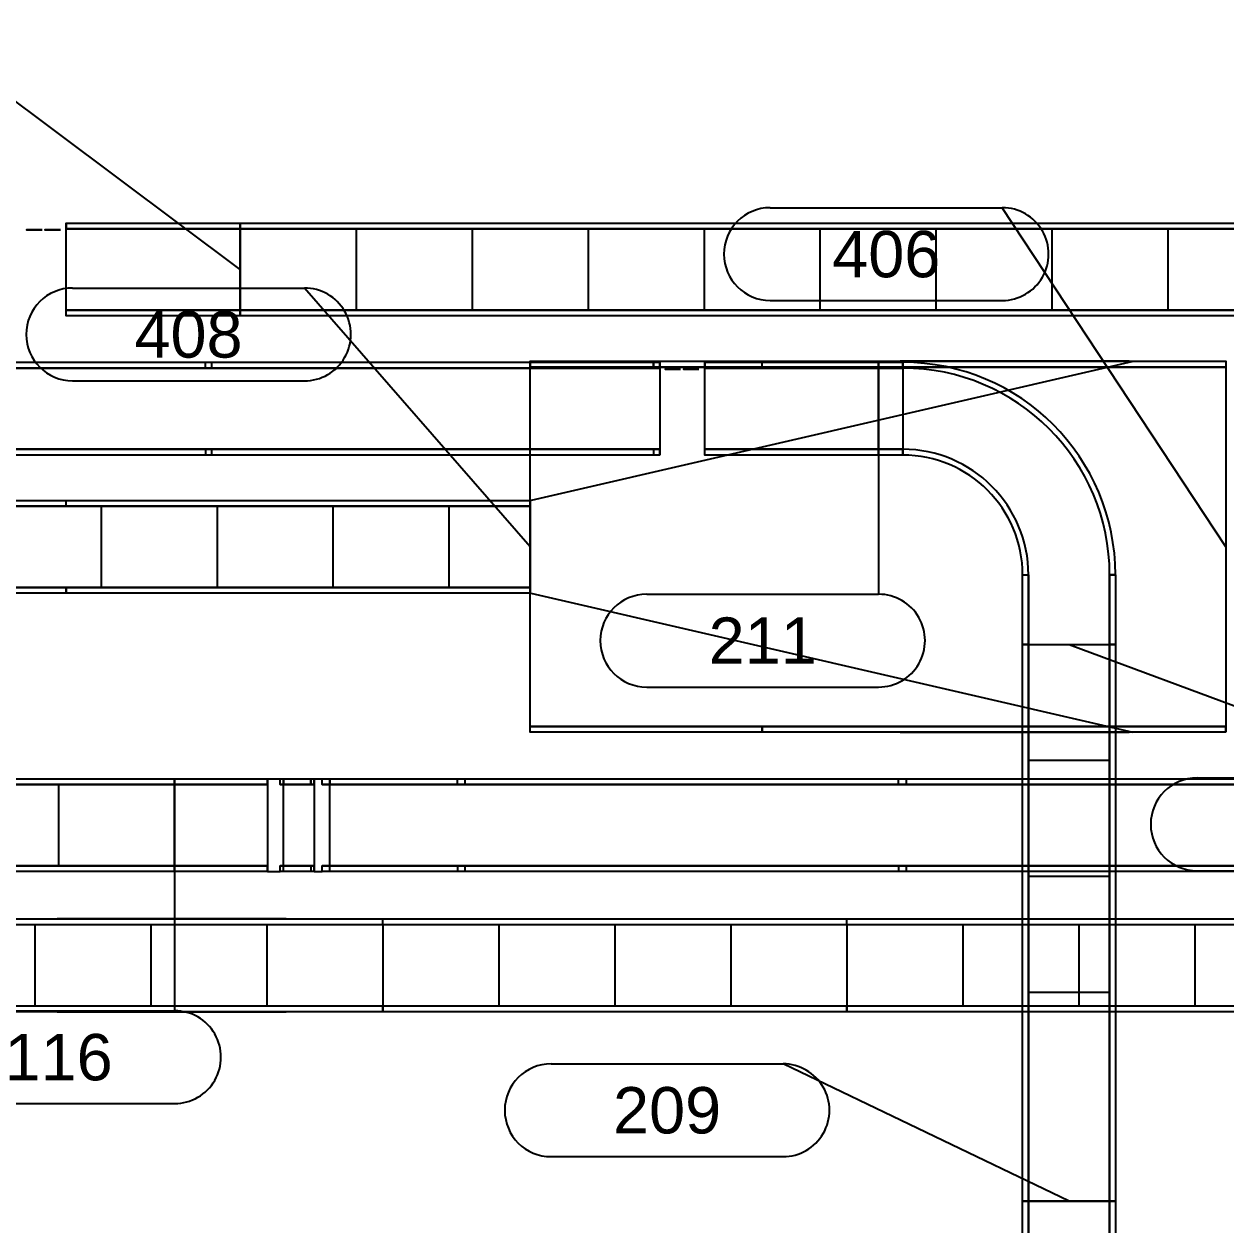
# Model space of a CAD drawing. Header units: inches. Extents: x -21257 to 11444, y 0 to 8704.
# Drawn here: x 2759.9 to 3070.8, y 7317.3 to 7628 of the extents above; entities that cross this region are included whole.
import ezdxf
from ezdxf.enums import TextEntityAlignment as Align

# ---------------------------------------------------------------- set-up
doc = ezdxf.new("R2010")
doc.units = ezdxf.units.IN
doc.header["$MEASUREMENT"] = 0
for name, color, linetype in [('100-CONV-LAYOUT', 3, 'Continuous'), ('100-CONV-NUMBERS', 3, 'Continuous'), ('200-CONV-LAYOUT', 4, 'Continuous'), ('200-CONV-LAYOUT-SAW', 4, 'Continuous'), ('200-CONV-NUMBERS', 4, 'Continuous'), ('400-CONV-LAYOUT', 1, 'Continuous'), ('400-CONV-LAYOUT-ACCUM', 1, 'Continuous'), ('400-CONV-NUMBERS', 1, 'Continuous')]:
    doc.layers.add(name, color=color, linetype=linetype)
doc.styles.get("Standard").update_dxf_attribs({"font": 'helvl.shx'})

# ---------------------------------------------------------------- blocks, each defined once
blk = doc.blocks.new('DCBLOCK')
at = {"linetype": 'Continuous'}
for p, q in [((-0.625, 0), (0, 0)), ((-0.625, -0.25), (0, -0.25))]:
    blk.add_line(p, q, dxfattribs=at)
for centre, start, end in [((-0.625, -0.125), 90, 269.9999), ((0, -0.125), 269.9999, 90)]:
    blk.add_arc(centre, 0.125, start, end)
blk.add_attdef('FORTNAITEM', text='', height=0.125).set_placement((-0.3125, -0.125), align=Align.MIDDLE_CENTER)
at = {"flags": 1}
blk.add_attdef('SERIALNUM', (-0.625, -0.3437), '', height=0.125, dxfattribs=at)
blk = doc.blocks.new('Promise-US15-100330-00-20-408 200 Series')
at = {"layer": '200-CONV-LAYOUT', "color": 4, "linetype": 'Continuous'}
for p, q in [((-12531.79, -7247.56, 194.5), (-12530.29, -7247.56, 194.5)), ((-12531.79, -7247.56, 204), (-12530.29, -7247.56, 204)), ((-12530.29, -7247.56, 194.5), (-12530.29, -7247.56, 204)), ((-12509.29, -7247.56, 194.5), (-12507.79, -7247.56, 194.5)), ((-12509.29, -7247.56, 204), (-12509.29, -7247.56, 194.5)), ((-12507.79, -7247.56, 204), (-12509.29, -7247.56, 204))]:
    blk.add_line(p, q, dxfattribs=at)
at = {"layer": '200-CONV-LAYOUT', "linetype": 'Continuous'}
for p, q in [((-12530.26, -7247.56, 185.5), (-12531.76, -7247.56, 185.5)), ((-12531.76, -7247.56, 192), (-12530.26, -7247.56, 192)), ((-12509.26, -7247.56, 192), (-12530.26, -7247.56, 192)), ((-12530.26, -7247.56, 192), (-12530.26, -7247.56, 185.5)), ((-12509.26, -7247.56, 185.5), (-12507.76, -7247.56, 185.5)), ((-12509.26, -7247.56, 192), (-12509.26, -7247.56, 185.5)), ((-12509.26, -7247.56, 192), (-12507.76, -7247.56, 192))]:
    blk.add_line(p, q, dxfattribs=at)
at = {"layer": '200-CONV-LAYOUT', "color": 1, "linetype": 'Continuous'}
for p, q in [((-12531.76, -7247.56, 185.5), (-12530.26, -7247.56, 185.5)), ((-12531.76, -7247.56, 192), (-12530.26, -7247.56, 192)), ((-12530.26, -7247.56, 185.5), (-12530.26, -7247.56, 192)), ((-12509.26, -7247.56, 185.5), (-12507.76, -7247.56, 185.5)), ((-12509.26, -7247.56, 192), (-12509.26, -7247.56, 185.5)), ((-12507.76, -7247.56, 192), (-12509.26, -7247.56, 192))]:
    blk.add_line(p, q, dxfattribs=at)
at = {"layer": '200-CONV-LAYOUT', "invisible_edges": 15}
for points in [[(-12535.26, -7037.93, 192), (-12536.01, -7039.23, 192), (-12548.92, -7033.89, 192), (-12548.53, -7032.44, 192)], [(-12535.26, -7037.93, 185.5), (-12536.01, -7039.23, 185.5), (-12548.92, -7033.89, 185.5), (-12548.53, -7032.44, 185.5)], [(-12523.87, -7046.67, 192), (-12524.93, -7047.73, 192), (-12536.01, -7039.23, 192), (-12535.26, -7037.93, 192)], [(-12523.87, -7046.67, 185.5), (-12524.93, -7047.73, 185.5), (-12536.01, -7039.23, 185.5), (-12535.26, -7037.93, 185.5)], [(-12515.13, -7058.06, 192), (-12516.43, -7058.81, 192), (-12524.93, -7047.73, 192), (-12523.87, -7046.67, 192)], [(-12515.13, -7058.06, 185.5), (-12516.43, -7058.81, 185.5), (-12524.93, -7047.73, 185.5), (-12523.87, -7046.67, 185.5)], [(-12547.26, -7058.72, 192), (-12546.51, -7057.42, 192), (-12554.35, -7054.17, 192), (-12554.74, -7055.62, 192)], [(-12540.84, -7063.64, 192), (-12539.78, -7062.58, 192), (-12546.51, -7057.42, 192), (-12547.26, -7058.72, 192)], [(-12540.84, -7063.64, 185.5), (-12539.78, -7062.58, 185.5), (-12546.51, -7057.42, 185.5), (-12547.26, -7058.72, 185.5)], [(-12509.64, -7071.33, 192), (-12511.09, -7071.72, 192), (-12516.43, -7058.81, 192), (-12515.13, -7058.06, 192)], [(-12509.64, -7071.33, 185.5), (-12511.09, -7071.72, 185.5), (-12516.43, -7058.81, 185.5), (-12515.13, -7058.06, 185.5)], [(-12535.92, -7070.06, 192), (-12534.62, -7069.31, 192), (-12539.78, -7062.58, 192), (-12540.84, -7063.64, 192)], [(-12535.92, -7070.06, 185.5), (-12534.62, -7069.31, 185.5), (-12539.78, -7062.58, 185.5), (-12540.84, -7063.64, 185.5)], [(-12532.82, -7077.54, 192), (-12531.37, -7077.15, 192), (-12534.62, -7069.31, 192), (-12535.92, -7070.06, 192)], [(-12532.82, -7077.54, 185.5), (-12531.37, -7077.15, 185.5), (-12534.62, -7069.31, 185.5), (-12535.92, -7070.06, 185.5)], [(-12507.76, -7085.56, 192), (-12509.26, -7085.56, 192), (-12511.09, -7071.72, 192), (-12509.64, -7071.33, 192)], [(-12507.76, -7085.56, 185.5), (-12509.26, -7085.56, 185.5), (-12511.09, -7071.72, 185.5), (-12509.64, -7071.33, 185.5)], [(-12531.76, -7085.56, 192), (-12530.26, -7085.56, 192), (-12531.37, -7077.15, 192), (-12532.82, -7077.54, 192)], [(-12531.76, -7085.56, 185.5), (-12530.26, -7085.56, 185.5), (-12531.37, -7077.15, 185.5), (-12532.82, -7077.54, 185.5)]]:
    blk.add_3dface(points, dxfattribs=at)
at = {"layer": '200-CONV-LAYOUT', "color": 1}
for points in [[(-12531.76, -7271.56, 185.5), (-12531.76, -7247.56, 185.5), (-12530.26, -7247.56, 185.5), (-12530.26, -7271.56, 185.5)], [(-12531.76, -7271.56, 192), (-12531.76, -7247.56, 192), (-12530.26, -7247.56, 192), (-12530.26, -7271.56, 192)], [(-12530.26, -7271.56, 192), (-12530.26, -7247.56, 192), (-12509.26, -7247.56, 192), (-12509.26, -7271.56, 192)], [(-12530.26, -7271.56, 192), (-12530.26, -7247.56, 192), (-12530.26, -7247.56, 185.5), (-12530.26, -7271.56, 185.5)], [(-12509.26, -7271.56, 192), (-12509.26, -7247.56, 192), (-12509.26, -7247.56, 185.5), (-12509.26, -7271.56, 185.5)], [(-12509.26, -7271.56, 185.5), (-12509.26, -7247.56, 185.5), (-12507.76, -7247.56, 185.5), (-12507.76, -7271.56, 185.5)], [(-12509.26, -7271.56, 192), (-12509.26, -7247.56, 192), (-12507.76, -7247.56, 192), (-12507.76, -7271.56, 192)]]:
    blk.add_3dface(points, dxfattribs=at)
at = {"layer": '200-CONV-LAYOUT-SAW'}
for p, q in [((-12779.19, -6996.06, 245.5), (-12779.19, -6994.56, 245.5)), ((-12779.19, -6994.56, 252), (-12779.19, -6996.06, 252)), ((-12734.19, -6996.06, 245.5), (-12734.19, -6994.56, 245.5)), ((-12734.19, -6994.56, 252), (-12734.19, -6996.06, 252)), ((-12734.19, -6996.06, 245.5), (-12734.19, -6994.56, 245.5)), ((-12734.19, -6996.06, 252), (-12734.19, -6994.56, 252)), ((-12779.19, -6996.06, 252), (-12779.19, -6996.06, 245.5)), ((-12734.19, -6996.06, 252), (-12734.19, -6996.06, 245.5)), ((-12734.19, -6996.06, 252), (-12734.19, -6996.06, 245.5)), ((-12704.19, -6996.06, 252), (-12704.19, -7017.06, 252)), ((-12674.19, -6996.06, 252), (-12674.19, -7017.06, 252)), ((-12644.19, -6996.06, 252), (-12644.19, -7017.06, 252)), ((-12614.19, -6996.06, 252), (-12614.19, -7017.06, 252)), ((-12584.19, -6996.06, 252), (-12584.19, -7017.06, 252)), ((-12554.19, -6996.06, 252), (-12554.19, -7017.06, 252)), ((-12524.19, -6996.06, 252), (-12524.19, -7017.06, 252)), ((-12494.19, -6996.06, 252), (-12494.19, -7017.06, 252)), ((-12779.19, -7018.56, 245.5), (-12779.19, -7017.06, 245.5)), ((-12779.19, -7017.06, 245.5), (-12779.19, -7017.06, 252)), ((-12779.19, -7018.56, 252), (-12779.19, -7017.06, 252)), ((-12734.19, -7018.56, 245.5), (-12734.19, -7017.06, 245.5)), ((-12734.19, -7017.06, 245.5), (-12734.19, -7017.06, 252)), ((-12734.19, -7018.56, 252), (-12734.19, -7017.06, 252)), ((-12734.19, -7017.06, 245.5), (-12734.19, -7018.56, 245.5)), ((-12734.19, -7017.06, 252), (-12734.19, -7017.06, 245.5)), ((-12734.19, -7018.56, 252), (-12734.19, -7017.06, 252)), ((-12743.19, -7032.06, 217.79), (-12743.19, -7030.56, 217.79)), ((-12741.51, -7032.06, 224.07), (-12743.19, -7032.06, 217.79)), ((-12741.51, -7032.06, 224.07), (-12741.51, -7030.56, 224.07)), ((-12627.29, -7032.06, 186.69), (-12627.29, -7030.56, 186.69)), ((-12625.61, -7032.06, 192.97), (-12627.29, -7032.06, 186.69)), ((-12625.61, -7032.06, 192.97), (-12625.61, -7030.56, 192.97)), ((-12614.01, -7032.06, 185.5), (-12614.01, -7030.56, 185.5)), ((-12614.01, -7030.56, 192), (-12614.01, -7032.06, 192)), ((-12614.01, -7032.06, 192), (-12614.01, -7032.06, 185.5)), ((-12569.03, -7031.84, 194.5), (-12569.03, -7030.34, 194.5)), ((-12569.03, -7030.34, 204), (-12569.03, -7031.84, 204)), ((-12569.03, -7031.84, 204), (-12569.03, -7031.84, 194.5)), ((-12569.01, -7032.06, 185.5), (-12569.01, -7030.56, 185.5)), ((-12569.01, -7032.06, 192), (-12569.01, -7030.56, 192)), ((-12569.01, -7032.06, 185.5), (-12569.01, -7030.56, 185.5)), ((-12569.01, -7030.56, 192), (-12569.01, -7032.06, 192)), ((-12569.01, -7032.06, 192), (-12569.01, -7032.06, 185.5)), ((-12569.01, -7032.06, 192), (-12569.01, -7032.06, 185.5)), ((-12562.76, -7032.06, 185.5), (-12562.76, -7030.56, 185.5)), ((-12562.76, -7032.06, 192), (-12562.76, -7030.56, 192)), ((-12562.76, -7032.06, 192), (-12562.76, -7032.06, 185.5)), ((-12743.19, -7053.06, 217.79), (-12743.19, -7054.56, 217.79)), ((-12741.51, -7053.06, 224.07), (-12743.19, -7053.06, 217.79)), ((-12741.51, -7054.56, 224.07), (-12741.51, -7053.06, 224.07)), ((-12627.29, -7053.06, 186.69), (-12627.29, -7054.56, 186.69)), ((-12625.61, -7053.06, 192.97), (-12627.29, -7053.06, 186.69)), ((-12625.61, -7054.56, 192.97), (-12625.61, -7053.06, 192.97)), ((-12614.01, -7054.56, 185.5), (-12614.01, -7053.06, 185.5)), ((-12614.01, -7053.06, 185.5), (-12614.01, -7053.06, 192)), ((-12614.01, -7054.56, 192), (-12614.01, -7053.06, 192)), ((-12569.03, -7054.34, 194.5), (-12569.03, -7052.84, 194.5)), ((-12569.03, -7052.84, 194.5), (-12569.03, -7052.84, 204)), ((-12569.03, -7054.34, 204), (-12569.03, -7052.84, 204)), ((-12569.01, -7053.06, 185.5), (-12569.01, -7054.56, 185.5)), ((-12569.01, -7053.06, 192), (-12569.01, -7053.06, 185.5)), ((-12569.01, -7054.56, 192), (-12569.01, -7053.06, 192)), ((-12569.01, -7054.56, 185.5), (-12569.01, -7053.06, 185.5)), ((-12569.01, -7053.06, 185.5), (-12569.01, -7053.06, 192)), ((-12569.01, -7054.56, 192), (-12569.01, -7053.06, 192)), ((-12562.76, -7053.06, 185.5), (-12562.76, -7054.56, 185.5)), ((-12562.76, -7053.06, 192), (-12562.76, -7053.06, 185.5)), ((-12562.76, -7054.56, 192), (-12562.76, -7053.06, 192)), ((-12531.76, -7085.56, 185.5), (-12530.26, -7085.56, 185.5)), ((-12531.76, -7085.56, 192), (-12530.26, -7085.56, 192)), ((-12530.26, -7085.56, 185.5), (-12530.26, -7085.56, 192)), ((-12509.26, -7085.56, 185.5), (-12507.76, -7085.56, 185.5)), ((-12509.26, -7085.56, 192), (-12509.26, -7085.56, 185.5)), ((-12507.76, -7085.56, 192), (-12509.26, -7085.56, 192)), ((-12530.26, -7103.56, 185.5), (-12531.76, -7103.56, 185.5)), ((-12531.76, -7103.56, 192), (-12530.26, -7103.56, 192)), ((-12531.76, -7103.56, 185.5), (-12530.26, -7103.56, 185.5)), ((-12531.76, -7103.56, 192), (-12530.26, -7103.56, 192)), ((-12530.26, -7103.56, 192), (-12530.26, -7103.56, 185.5)), ((-12530.26, -7103.56, 185.5), (-12530.26, -7103.56, 192)), ((-12509.26, -7103.56, 185.5), (-12507.76, -7103.56, 185.5)), ((-12509.26, -7103.56, 192), (-12509.26, -7103.56, 185.5)), ((-12509.26, -7103.56, 192), (-12507.76, -7103.56, 192)), ((-12509.26, -7103.56, 185.5), (-12507.76, -7103.56, 185.5)), ((-12509.26, -7103.56, 192), (-12509.26, -7103.56, 185.5)), ((-12507.76, -7103.56, 192), (-12509.26, -7103.56, 192)), ((-12509.26, -7133.56, 192), (-12530.26, -7133.56, 192)), ((-12509.26, -7163.56, 192), (-12530.26, -7163.56, 192)), ((-12509.26, -7193.56, 192), (-12530.26, -7193.56, 192))]:
    blk.add_line(p, q, dxfattribs=at)
at = {"layer": '200-CONV-LAYOUT-SAW', "extrusion": (0, -1, 0)}
for centre in [(-12787.44, 250, 6996.31), (-12782.69, 250, 6996.31), (-12622.26, 190, 7032.31), (-12617.51, 190, 7032.31)]:
    blk.add_circle(centre, 2, dxfattribs=at)
at = {"layer": '200-CONV-LAYOUT-SAW'}
for centre, radius in [((-12562.76, -7085.56, 185.5), 55), ((-12562.76, -7085.56, 192), 55), ((-12562.76, -7085.56, 185.5), 53.5), ((-12562.76, -7085.56, 192), 53.5), ((-12562.76, -7085.56, 185.5), 32.5), ((-12562.76, -7085.56, 192), 32.5), ((-12562.76, -7085.56, 185.5), 31), ((-12562.76, -7085.56, 192), 31)]:
    blk.add_arc(centre, radius, 0, 90, dxfattribs=at)
for points in [[(-12734.19, -6996.06, 245.5), (-12779.19, -6996.06, 245.5), (-12779.19, -6994.56, 245.5), (-12734.19, -6994.56, 245.5)], [(-12734.19, -6996.06, 252), (-12779.19, -6996.06, 252), (-12779.19, -6994.56, 252), (-12734.19, -6994.56, 252)], [(-11756.19, -6996.06, 245.5), (-12734.19, -6996.06, 245.5), (-12734.19, -6994.56, 245.5), (-11756.19, -6994.56, 245.5)], [(-11756.19, -6996.06, 252), (-12734.19, -6996.06, 252), (-12734.19, -6994.56, 252), (-11756.19, -6994.56, 252)], [(-12734.19, -7017.06, 252), (-12779.19, -7017.06, 252), (-12779.19, -6996.06, 252), (-12734.19, -6996.06, 252)], [(-12734.19, -6996.06, 252), (-12779.19, -6996.06, 252), (-12779.19, -6996.06, 245.5), (-12734.19, -6996.06, 245.5)], [(-11756.19, -7017.06, 252), (-12734.19, -7017.06, 252), (-12734.19, -6996.06, 252), (-11756.19, -6996.06, 252)], [(-11756.19, -6996.06, 252), (-12734.19, -6996.06, 252), (-12734.19, -6996.06, 245.5), (-11756.19, -6996.06, 245.5)], [(-12734.19, -7017.06, 252), (-12779.19, -7017.06, 252), (-12779.19, -7017.06, 245.5), (-12734.19, -7017.06, 245.5)], [(-12734.19, -7018.56, 245.5), (-12779.19, -7018.56, 245.5), (-12779.19, -7017.06, 245.5), (-12734.19, -7017.06, 245.5)], [(-12734.19, -7018.56, 252), (-12779.19, -7018.56, 252), (-12779.19, -7017.06, 252), (-12734.19, -7017.06, 252)], [(-11756.19, -7017.06, 252), (-12734.19, -7017.06, 252), (-12734.19, -7017.06, 245.5), (-11756.19, -7017.06, 245.5)], [(-11756.19, -7018.56, 245.5), (-12734.19, -7018.56, 245.5), (-12734.19, -7017.06, 245.5), (-11756.19, -7017.06, 245.5)], [(-11756.19, -7018.56, 252), (-12734.19, -7018.56, 252), (-12734.19, -7017.06, 252), (-11756.19, -7017.06, 252)], [(-12627.29, -7032.06, 186.69), (-13085.28, -7032.06, 309.59), (-13085.28, -7030.56, 309.59), (-12627.29, -7030.56, 186.69)], [(-12625.61, -7032.06, 192.97), (-13083.59, -7032.06, 315.87), (-13085.28, -7032.06, 309.59), (-12627.29, -7032.06, 186.69)], [(-12625.61, -7032.06, 192.97), (-13083.59, -7032.06, 315.87), (-13083.59, -7030.56, 315.87), (-12625.61, -7030.56, 192.97)], [(-12625.61, -7053.06, 192.97), (-13083.59, -7053.06, 315.87), (-13083.59, -7032.06, 315.87), (-12625.61, -7032.06, 192.97)], [(-12569.01, -7032.06, 185.5), (-12614.01, -7032.06, 185.5), (-12614.01, -7030.56, 185.5), (-12569.01, -7030.56, 185.5)], [(-12569.01, -7032.06, 192), (-12614.01, -7032.06, 192), (-12614.01, -7030.56, 192), (-12569.01, -7030.56, 192)], [(-12569.01, -7053.06, 192), (-12614.01, -7053.06, 192), (-12614.01, -7032.06, 192), (-12569.01, -7032.06, 192)], [(-12569.01, -7032.06, 192), (-12614.01, -7032.06, 192), (-12614.01, -7032.06, 185.5), (-12569.01, -7032.06, 185.5)], [(-12562.76, -7032.06, 185.5), (-12569.01, -7032.06, 185.5), (-12569.01, -7030.56, 185.5), (-12562.76, -7030.56, 185.5)], [(-12562.76, -7032.06, 192), (-12569.01, -7032.06, 192), (-12569.01, -7030.56, 192), (-12562.76, -7030.56, 192)], [(-12562.76, -7053.06, 192), (-12569.01, -7053.06, 192), (-12569.01, -7032.06, 192), (-12562.76, -7032.06, 192)], [(-12562.76, -7032.06, 192), (-12569.01, -7032.06, 192), (-12569.01, -7032.06, 185.5), (-12562.76, -7032.06, 185.5)], [(-12625.61, -7053.06, 192.97), (-13083.59, -7053.06, 315.87), (-13085.28, -7053.06, 309.59), (-12627.29, -7053.06, 186.69)], [(-12627.29, -7054.56, 186.69), (-13085.28, -7054.56, 309.59), (-13085.28, -7053.06, 309.59), (-12627.29, -7053.06, 186.69)], [(-12625.61, -7054.56, 192.97), (-13083.59, -7054.56, 315.87), (-13083.59, -7053.06, 315.87), (-12625.61, -7053.06, 192.97)], [(-12569.01, -7053.06, 192), (-12614.01, -7053.06, 192), (-12614.01, -7053.06, 185.5), (-12569.01, -7053.06, 185.5)], [(-12569.01, -7054.56, 185.5), (-12614.01, -7054.56, 185.5), (-12614.01, -7053.06, 185.5), (-12569.01, -7053.06, 185.5)], [(-12569.01, -7054.56, 192), (-12614.01, -7054.56, 192), (-12614.01, -7053.06, 192), (-12569.01, -7053.06, 192)], [(-12562.76, -7053.06, 192), (-12569.01, -7053.06, 192), (-12569.01, -7053.06, 185.5), (-12562.76, -7053.06, 185.5)], [(-12562.76, -7054.56, 185.5), (-12569.01, -7054.56, 185.5), (-12569.01, -7053.06, 185.5), (-12562.76, -7053.06, 185.5)], [(-12562.76, -7054.56, 192), (-12569.01, -7054.56, 192), (-12569.01, -7053.06, 192), (-12562.76, -7053.06, 192)], [(-12531.76, -7103.56, 185.5), (-12531.76, -7085.56, 185.5), (-12530.26, -7085.56, 185.5), (-12530.26, -7103.56, 185.5)], [(-12531.76, -7103.56, 192), (-12531.76, -7085.56, 192), (-12530.26, -7085.56, 192), (-12530.26, -7103.56, 192)], [(-12530.26, -7103.56, 192), (-12530.26, -7085.56, 192), (-12530.26, -7085.56, 185.5), (-12530.26, -7103.56, 185.5)], [(-12509.26, -7103.56, 192), (-12509.26, -7085.56, 192), (-12509.26, -7085.56, 185.5), (-12509.26, -7103.56, 185.5)], [(-12509.26, -7103.56, 185.5), (-12509.26, -7085.56, 185.5), (-12507.76, -7085.56, 185.5), (-12507.76, -7103.56, 185.5)], [(-12509.26, -7103.56, 192), (-12509.26, -7085.56, 192), (-12507.76, -7085.56, 192), (-12507.76, -7103.56, 192)], [(-12531.76, -7247.56, 185.5), (-12531.76, -7103.56, 185.5), (-12530.26, -7103.56, 185.5), (-12530.26, -7247.56, 185.5)], [(-12531.76, -7247.56, 192), (-12531.76, -7103.56, 192), (-12530.26, -7103.56, 192), (-12530.26, -7247.56, 192)], [(-12530.26, -7247.56, 192), (-12530.26, -7103.56, 192), (-12509.26, -7103.56, 192), (-12509.26, -7247.56, 192)], [(-12530.26, -7247.56, 192), (-12530.26, -7103.56, 192), (-12530.26, -7103.56, 185.5), (-12530.26, -7247.56, 185.5)], [(-12509.26, -7247.56, 192), (-12509.26, -7103.56, 192), (-12509.26, -7103.56, 185.5), (-12509.26, -7247.56, 185.5)], [(-12509.26, -7247.56, 185.5), (-12509.26, -7103.56, 185.5), (-12507.76, -7103.56, 185.5), (-12507.76, -7247.56, 185.5)], [(-12509.26, -7247.56, 192), (-12509.26, -7103.56, 192), (-12507.76, -7103.56, 192), (-12507.76, -7247.56, 192)]]:
    blk.add_3dface(points, dxfattribs=at)
at = {"layer": '200-CONV-NUMBERS', "linetype": 'Continuous'}
for p, q in [((-12734.19, -7006.56, 252), (-12819.02, -6943.05, 360)), ((-12569.01, -7042.56, 192), (-12569.01, -7090.56, 360)), ((-12519.76, -7103.56, 192), (-12426.63, -7138.08, 360)), ((-12519.76, -7247.56, 192), (-12593.74, -7212.05, 360))]:
    blk.add_line(p, q, dxfattribs=at)
at = {"layer": '200-CONV-NUMBERS', "xscale": 96, "yscale": 96, "zscale": 96}
for p, values in [((-12569.01, -7090.56, 360), {'FORTNAITEM': '211'}), ((-12426.63, -7138.08, 360), {'FORTNAITEM': '210A'}), ((-12593.74, -7212.05, 360), {'FORTNAITEM': '209'})]:
    blk.add_blockref('DCBLOCK', p, dxfattribs=at).add_auto_attribs(values)

msp = doc.modelspace()

# ---------------------------------------------------------------- linework, layer by layer
at = {"layer": '100-CONV-LAYOUT', "linetype": 'Continuous'}
for p, q in [((2768.84, 7431.24, 330), (2768.84, 7410.24, 330)), ((2798.84, 7431.24, 330), (2798.84, 7432.74, 330)), ((2798.84, 7431.24, 323.5), (2798.84, 7432.74, 323.5)), ((2798.84, 7431.24, 330), (2798.84, 7431.24, 323.5)), ((2798.85, 7431.24, 323.5), (2798.85, 7432.74, 323.5)), ((2798.85, 7432.74, 330), (2798.85, 7431.24, 330)), ((2798.85, 7431.24, 330), (2798.85, 7431.24, 323.5)), ((2822.85, 7431.24, 323.5), (2822.85, 7432.74, 323.5)), ((2822.85, 7431.24, 330), (2822.85, 7432.74, 330)), ((2822.85, 7431.24, 330), (2822.85, 7431.24, 323.5)), ((2826.14, 7431.24, 323.28), (2826.14, 7432.74, 323.28)), ((2826.99, 7431.24, 329.73), (2826.14, 7431.24, 323.28)), ((2826.99, 7432.74, 329.73), (2826.99, 7431.24, 329.73)), ((2834.08, 7431.24, 322.24), (2834.08, 7432.74, 322.24)), ((2834.92, 7431.24, 328.68), (2834.08, 7431.24, 322.24)), ((2834.92, 7431.24, 328.68), (2834.92, 7432.74, 328.68)), ((2837.02, 7431.24, 321.57), (2837.02, 7432.74, 321.57)), ((2839.03, 7431.24, 327.75), (2837.02, 7431.24, 321.57)), ((2839.03, 7432.74, 327.75), (2839.03, 7431.24, 327.75)), ((2872.02, 7431.24, 310.2), (2872.02, 7432.74, 310.2)), ((2874.03, 7431.24, 316.38), (2872.02, 7431.24, 310.2)), ((2874.03, 7431.24, 316.38), (2874.03, 7432.74, 316.38)), ((2986.14, 7431.24, 273.12), (2986.14, 7432.74, 273.12)), ((2988.15, 7431.24, 279.3), (2986.14, 7431.24, 273.12)), ((2988.15, 7431.24, 279.3), (2988.15, 7432.74, 279.3)), ((2798.84, 7408.74, 330), (2798.84, 7410.24, 330)), ((2798.84, 7410.24, 330), (2798.84, 7410.24, 323.5)), ((2798.84, 7410.24, 323.5), (2798.84, 7408.74, 323.5)), ((2798.85, 7408.74, 323.5), (2798.85, 7410.24, 323.5)), ((2798.85, 7410.24, 323.5), (2798.85, 7410.24, 330)), ((2798.85, 7408.74, 330), (2798.85, 7410.24, 330)), ((2822.85, 7410.24, 323.5), (2822.85, 7408.74, 323.5)), ((2822.85, 7410.24, 330), (2822.85, 7410.24, 323.5)), ((2822.85, 7408.74, 330), (2822.85, 7410.24, 330)), ((2826.14, 7408.74, 323.28), (2826.14, 7410.24, 323.28)), ((2826.14, 7410.24, 323.28), (2826.99, 7410.24, 329.73)), ((2826.99, 7408.74, 329.73), (2826.99, 7410.24, 329.73)), ((2834.08, 7410.24, 322.24), (2834.08, 7408.74, 322.24)), ((2834.92, 7410.24, 328.68), (2834.08, 7410.24, 322.24)), ((2834.92, 7408.74, 328.68), (2834.92, 7410.24, 328.68)), ((2837.02, 7408.74, 321.57), (2837.02, 7410.24, 321.57)), ((2837.02, 7410.24, 321.57), (2839.03, 7410.24, 327.75)), ((2839.03, 7408.74, 327.75), (2839.03, 7410.24, 327.75)), ((2872.02, 7410.24, 310.2), (2872.02, 7408.74, 310.2)), ((2874.03, 7410.24, 316.38), (2872.02, 7410.24, 310.2)), ((2874.03, 7408.74, 316.38), (2874.03, 7410.24, 316.38)), ((2986.14, 7410.24, 273.12), (2986.14, 7408.74, 273.12)), ((2988.15, 7410.24, 279.3), (2986.14, 7410.24, 273.12)), ((2988.15, 7408.74, 279.3), (2988.15, 7410.24, 279.3))]:
    msp.add_line(p, q, dxfattribs=at)
at = {"layer": '100-CONV-LAYOUT'}
for p, q in [((2822.85, 7432.74), (2826.14, 7432.74)), ((2834.92, 7432.74), (2837.02, 7432.74)), ((2822.85, 7408.74), (2826.14, 7408.74)), ((2834.92, 7408.74), (2837.02, 7408.74))]:
    msp.add_line(p, q, dxfattribs=at)
for points in [[(2798.84, 7431.24, 323.5), (1358.84, 7431.24, 323.5), (1358.84, 7432.74, 323.5), (2798.84, 7432.74, 323.5)], [(2798.84, 7431.24, 330), (1358.84, 7431.24, 330), (1358.84, 7432.74, 330), (2798.84, 7432.74, 330)], [(2798.84, 7410.24, 330), (1358.84, 7410.24, 330), (1358.84, 7431.24, 330), (2798.84, 7431.24, 330)], [(2798.84, 7431.24, 330), (1358.84, 7431.24, 330), (1358.84, 7431.24, 323.5), (2798.84, 7431.24, 323.5)], [(2822.85, 7431.24, 323.5), (2798.85, 7431.24, 323.5), (2798.85, 7432.74, 323.5), (2822.85, 7432.74, 323.5)], [(2822.85, 7431.24, 330), (2798.85, 7431.24, 330), (2798.85, 7432.74, 330), (2822.85, 7432.74, 330)], [(2822.85, 7410.24, 330), (2798.85, 7410.24, 330), (2798.85, 7431.24, 330), (2822.85, 7431.24, 330)], [(2822.85, 7431.24, 330), (2798.85, 7431.24, 330), (2798.85, 7431.24, 323.5), (2822.85, 7431.24, 323.5)], [(2834.08, 7431.24, 322.24), (2826.14, 7431.24, 323.28), (2826.14, 7432.74, 323.28), (2834.08, 7432.74, 322.24)], [(2834.92, 7431.24, 328.68), (2826.99, 7431.24, 329.73), (2826.14, 7431.24, 323.28), (2834.08, 7431.24, 322.24)], [(2834.92, 7431.24, 328.68), (2826.99, 7431.24, 329.73), (2826.99, 7432.74, 329.73), (2834.92, 7432.74, 328.68)], [(2834.92, 7410.24, 328.68), (2826.99, 7410.24, 329.73), (2826.99, 7431.24, 329.73), (2834.92, 7431.24, 328.68)], [(3214.4, 7431.24, 198.96), (2837.02, 7431.24, 321.57), (2837.02, 7432.74, 321.57), (3214.4, 7432.74, 198.96)], [(3216.41, 7431.24, 205.14), (2839.03, 7431.24, 327.75), (2837.02, 7431.24, 321.57), (3214.4, 7431.24, 198.96)], [(3216.41, 7431.24, 205.14), (2839.03, 7431.24, 327.75), (2839.03, 7432.74, 327.75), (3216.41, 7432.74, 205.14)], [(3216.41, 7410.24, 205.14), (2839.03, 7410.24, 327.75), (2839.03, 7431.24, 327.75), (3216.41, 7431.24, 205.14)], [(2798.84, 7410.24, 330), (1358.84, 7410.24, 330), (1358.84, 7410.24, 323.5), (2798.84, 7410.24, 323.5)], [(2798.84, 7408.74, 323.5), (1358.84, 7408.74, 323.5), (1358.84, 7410.24, 323.5), (2798.84, 7410.24, 323.5)], [(2798.84, 7408.74, 330), (1358.84, 7408.74, 330), (1358.84, 7410.24, 330), (2798.84, 7410.24, 330)], [(2822.85, 7410.24, 330), (2798.85, 7410.24, 330), (2798.85, 7410.24, 323.5), (2822.85, 7410.24, 323.5)], [(2822.85, 7408.74, 323.5), (2798.85, 7408.74, 323.5), (2798.85, 7410.24, 323.5), (2822.85, 7410.24, 323.5)], [(2822.85, 7408.74, 330), (2798.85, 7408.74, 330), (2798.85, 7410.24, 330), (2822.85, 7410.24, 330)], [(2834.92, 7410.24, 328.68), (2826.99, 7410.24, 329.73), (2826.14, 7410.24, 323.28), (2834.08, 7410.24, 322.24)], [(2834.08, 7408.74, 322.24), (2826.14, 7408.74, 323.28), (2826.14, 7410.24, 323.28), (2834.08, 7410.24, 322.24)], [(2834.92, 7408.74, 328.68), (2826.99, 7408.74, 329.73), (2826.99, 7410.24, 329.73), (2834.92, 7410.24, 328.68)], [(3216.41, 7410.24, 205.14), (2839.03, 7410.24, 327.75), (2837.02, 7410.24, 321.57), (3214.4, 7410.24, 198.96)], [(3214.4, 7408.74, 198.96), (2837.02, 7408.74, 321.57), (2837.02, 7410.24, 321.57), (3214.4, 7410.24, 198.96)], [(3216.41, 7408.74, 205.14), (2839.03, 7408.74, 327.75), (2839.03, 7410.24, 327.75), (3216.41, 7410.24, 205.14)]]:
    msp.add_3dface(points, dxfattribs=at)
at = {"layer": '100-CONV-NUMBERS', "linetype": 'Continuous'}
msp.add_line((2798.84, 7420.74, 330), (2798.84, 7372.74, 360), dxfattribs=at)
at = {"layer": '200-CONV-LAYOUT', "linetype": 'Continuous'}
for p, q in [((2762.72, 7394.99, 330), (2762.72, 7373.99, 330)), ((2792.72, 7394.99, 330), (2792.72, 7373.99, 330)), ((2822.72, 7394.99, 330), (2822.72, 7373.99, 330)), ((2852.72, 7394.99, 323.5), (2852.72, 7396.49, 323.5)), ((2852.72, 7394.99, 330), (2852.72, 7396.49, 330)), ((2852.72, 7394.99, 330), (2852.72, 7373.99, 330)), ((2852.72, 7394.99, 330), (2852.72, 7394.99, 323.5)), ((2882.72, 7394.99, 330), (2882.72, 7373.99, 330)), ((2912.72, 7394.99, 330), (2912.72, 7373.99, 330)), ((2942.72, 7394.99, 330), (2942.72, 7373.99, 330)), ((2972.72, 7394.99, 323.5), (2972.72, 7396.49, 323.5)), ((2972.72, 7394.99, 330), (2972.72, 7396.49, 330)), ((2972.72, 7394.99, 330), (2972.72, 7373.99, 330)), ((2972.72, 7394.99, 330), (2972.72, 7394.99, 323.5)), ((3002.72, 7394.99, 330), (3002.72, 7373.99, 330)), ((3032.72, 7394.99, 330), (3032.72, 7373.99, 330)), ((3062.72, 7394.99, 330), (3062.72, 7373.99, 330)), ((2852.72, 7373.99, 323.5), (2852.72, 7372.49, 323.5)), ((2852.72, 7373.99, 330), (2852.72, 7373.99, 323.5)), ((2852.72, 7372.49, 330), (2852.72, 7373.99, 330)), ((2972.72, 7373.99, 323.5), (2972.72, 7372.49, 323.5)), ((2972.72, 7373.99, 330), (2972.72, 7373.99, 323.5)), ((2972.72, 7372.49, 330), (2972.72, 7373.99, 330))]:
    msp.add_line(p, q, dxfattribs=at)
at = {"layer": '200-CONV-LAYOUT'}
for points in [[(3332.72, 7394.99, 330), (2372.72, 7394.99, 330), (2372.72, 7396.49, 330), (3332.72, 7396.49, 330)], [(2768.47, 7396.49, 323.5), (2768.47, 7396.49, 311.18), (2806.72, 7396.49, 311.18), (2806.72, 7396.49, 323.5)], [(2806.72, 7396.49, 323.5), (2806.72, 7396.49, 311.18), (2827.72, 7396.49, 323.5), (2806.72, 7396.49, 323.5)], [(3332.72, 7372.49, 330), (2372.72, 7372.49, 330), (2372.72, 7373.99, 330), (3332.72, 7373.99, 330)], [(2768.47, 7372.49, 323.5), (2768.47, 7372.49, 311.18), (2806.72, 7372.49, 311.18), (2806.72, 7372.49, 323.5)], [(2806.72, 7372.49, 323.5), (2806.72, 7372.49, 311.18), (2827.72, 7372.49, 323.5), (2806.72, 7372.49, 323.5)]]:
    msp.add_3dface(points, dxfattribs=at)
at = {"layer": '400-CONV-LAYOUT', "linetype": 'Continuous'}
for p, q in [((2890.81, 7539.27, 322.5), (2890.81, 7540.77, 322.5)), ((2890.81, 7540.77, 330), (2890.81, 7539.27, 330)), ((2950.81, 7539.27, 322.5), (2950.81, 7540.77, 322.5)), ((2950.81, 7539.27, 330), (2950.81, 7540.77, 330)), ((2890.81, 7539.27, 330), (2890.81, 7539.27, 322.5)), ((2950.81, 7539.27, 330), (2950.81, 7539.27, 322.5)), ((2890.81, 7503.27, 330), (2890.81, 7504.77, 330)), ((2890.81, 7503.27, 323.5), (2890.81, 7504.77, 323.5)), ((2890.81, 7503.27, 330), (2890.81, 7503.27, 323.5)), ((2890.81, 7480.77, 330), (2890.81, 7482.27, 330)), ((2890.81, 7482.27, 330), (2890.81, 7482.27, 323.5)), ((2890.81, 7482.27, 323.5), (2890.81, 7480.77, 323.5)), ((2890.81, 7444.77, 322.5), (2890.81, 7446.27, 322.5)), ((2890.81, 7446.27, 322.5), (2890.81, 7446.27, 330)), ((2890.81, 7444.77, 330), (2890.81, 7446.27, 330)), ((2950.81, 7446.27, 322.5), (2950.81, 7444.77, 322.5)), ((2950.81, 7446.27, 330), (2950.81, 7446.27, 322.5)), ((2950.81, 7444.77, 330), (2950.81, 7446.27, 330)), ((3070.81, 7446.27, 330), (3070.81, 7446.27, 322.5)), ((3070.81, 7444.77, 330), (3070.81, 7446.27, 330))]:
    msp.add_line(p, q, dxfattribs=at)
at = {"layer": '400-CONV-LAYOUT'}
for p, q in [((3046.81, 7540.74, 347.5), (2891.06, 7504.77, 53.5)), ((3046.81, 7444.74, 347.5), (2891.06, 7480.71, 53.5))]:
    msp.add_line(p, q, dxfattribs=at)
for points in [[(3070.81, 7539.27, 322.5), (2890.81, 7539.27, 322.5), (2890.81, 7540.77, 322.5), (3070.81, 7540.77, 322.5)], [(3070.81, 7539.27, 330), (2890.81, 7539.27, 330), (2890.81, 7540.77, 330), (3070.81, 7540.77, 330)], [(2986.56, 7540.77, 322.5), (2986.56, 7540.77, 310.18), (3024.81, 7540.77, 310.18), (3024.81, 7540.77, 322.5)], [(3024.81, 7540.77, 322.5), (3024.81, 7540.77, 310.18), (3045.81, 7540.77, 322.5), (3024.81, 7540.77, 322.5)], [(3070.81, 7446.27, 330), (2890.81, 7446.27, 330), (2890.81, 7539.27, 330), (3070.81, 7539.27, 330)], [(3070.81, 7539.27, 330), (2890.81, 7539.27, 330), (2890.81, 7539.27, 322.5), (3070.81, 7539.27, 322.5)], [(3070.81, 7446.27, 330), (2890.81, 7446.27, 330), (2890.81, 7446.27, 322.5), (3070.81, 7446.27, 322.5)], [(3070.81, 7444.77, 322.5), (2890.81, 7444.77, 322.5), (2890.81, 7446.27, 322.5), (3070.81, 7446.27, 322.5)], [(3070.81, 7444.77, 330), (2890.81, 7444.77, 330), (2890.81, 7446.27, 330), (3070.81, 7446.27, 330)], [(2986.56, 7444.77, 322.5), (2986.56, 7444.77, 310.18), (3024.81, 7444.77, 310.18), (3024.81, 7444.77, 322.5)], [(3024.81, 7444.77, 322.5), (3024.81, 7444.77, 310.18), (3045.81, 7444.77, 322.5), (3024.81, 7444.77, 322.5)]]:
    msp.add_3dface(points, dxfattribs=at)
at = {"layer": '400-CONV-LAYOUT-ACCUM', "linetype": 'Continuous'}
for p, q in [((2770.81, 7503.27, 330), (2770.81, 7504.77, 330)), ((2770.81, 7503.27, 323.5), (2770.81, 7504.77, 323.5)), ((2770.81, 7503.27, 330), (2770.81, 7503.27, 323.5)), ((2779.81, 7503.27, 330), (2779.81, 7482.27, 330)), ((2809.81, 7503.27, 330), (2809.81, 7482.27, 330)), ((2839.81, 7503.27, 330), (2839.81, 7482.27, 330)), ((2869.81, 7503.27, 330), (2869.81, 7482.27, 330)), ((2770.81, 7480.77, 330), (2770.81, 7482.27, 330)), ((2770.81, 7482.27, 330), (2770.81, 7482.27, 323.5)), ((2770.81, 7482.27, 323.5), (2770.81, 7480.77, 323.5))]:
    msp.add_line(p, q, dxfattribs=at)
at = {"layer": '400-CONV-LAYOUT-ACCUM'}
for points in [[(2890.81, 7503.27, 323.5), (1429.81, 7503.27, 323.5), (1429.81, 7504.77, 323.5), (2890.81, 7504.77, 323.5)], [(2890.81, 7503.27, 330), (1429.81, 7503.27, 330), (1429.81, 7504.77, 330), (2890.81, 7504.77, 330)], [(2890.81, 7482.27, 330), (1429.81, 7482.27, 330), (1429.81, 7503.27, 330), (2890.81, 7503.27, 330)], [(2890.81, 7503.27, 330), (1429.81, 7503.27, 330), (1429.81, 7503.27, 323.5), (2890.81, 7503.27, 323.5)], [(2890.81, 7482.27, 330), (1429.81, 7482.27, 330), (1429.81, 7482.27, 323.5), (2890.81, 7482.27, 323.5)], [(2890.81, 7480.77, 323.5), (1429.81, 7480.77, 323.5), (1429.81, 7482.27, 323.5), (2890.81, 7482.27, 323.5)], [(2890.81, 7480.77, 330), (1429.81, 7480.77, 330), (1429.81, 7482.27, 330), (2890.81, 7482.27, 330)]]:
    msp.add_3dface(points, dxfattribs=at)
at = {"layer": '400-CONV-NUMBERS', "linetype": 'Continuous'}
for p, q in [((3070.81, 7492.77, 330), (3012.94, 7580.49, 360)), ((2890.81, 7492.77, 330), (2832.44, 7559.7, 360))]:
    msp.add_line(p, q, dxfattribs=at)

# ---------------------------------------------------------------- block references
msp.add_blockref('Promise-US15-100330-00-20-408 200 Series', (15549.98, 14571.05))
at = {"layer": '100-CONV-NUMBERS', "xscale": 96, "yscale": 96, "zscale": 96}
msp.add_blockref('DCBLOCK', (2798.84, 7372.74, 360), dxfattribs=at).add_auto_attribs({'FORTNAITEM': '116'})
at = {"layer": '400-CONV-NUMBERS', "xscale": 96, "yscale": 96, "zscale": 96}
for p, values in [((3012.94, 7580.49, 360), {'FORTNAITEM': '406'}), ((2832.44, 7559.7, 360), {'FORTNAITEM': '408'})]:
    msp.add_blockref('DCBLOCK', p, dxfattribs=at).add_auto_attribs(values)

doc.saveas('drawing.dxf')
